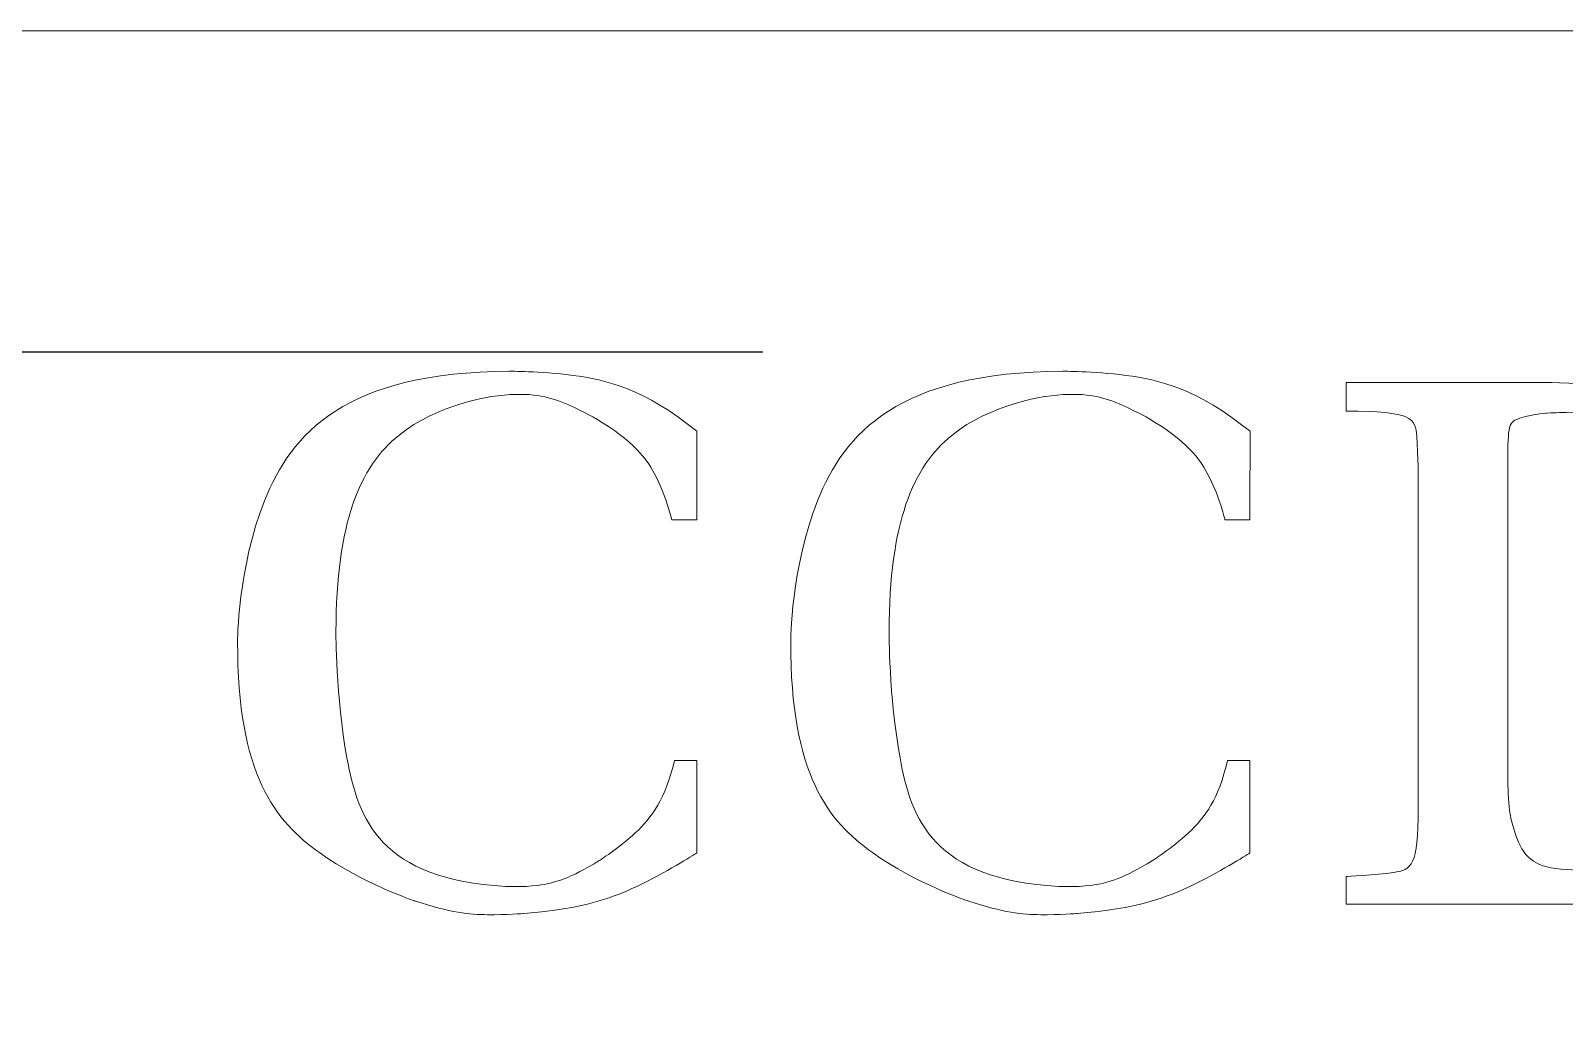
# Model space of a CAD drawing. Header units: millimetres. Extents: x 14385 to 129787, y 107826 to 186798.
# Drawn here: x 87366.34 to 87390.63, y 139112.68 to 139128.37 of the extents above; entities that cross this region are included whole.
import ezdxf

# ---------------------------------------------------------------- set-up
doc = ezdxf.new("R2010")
doc.units = ezdxf.units.MM
doc.header["$LTSCALE"] = 1000
doc.layers.add('TK', color=1, linetype='Continuous')

# ---------------------------------------------------------------- blocks, each defined once
blk = doc.blocks.new('fdas')
at = {"layer": 'TK', "lineweight": 5}
blk.add_lwpolyline([(1210.395, 1493.684), (1309.462, 1493.684), (1309.462, 1559.335), (1210.395, 1559.335), (1210.395, 1493.684)], close=True, dxfattribs=at)
for points, knots in [([(1243.999, 1526.604), (1243.999, 1526.604), (1243.999, 1522.46), (1243.999, 1522.46), (1243.999, 1522.46), (1241.633, 1520.949), (1238.911, 1519.948), (1236.248, 1519.746), (1236.248, 1519.746), (1234.619, 1519.623), (1232.975, 1519.776), (1231.344, 1520.314), (1231.344, 1520.314), (1226.787, 1521.817), (1223.404, 1525.948), (1223.406, 1531.928), (1223.406, 1531.928), (1223.408, 1538.527), (1228.233, 1544.028), (1235.606, 1544.063), (1235.606, 1544.063), (1238.247, 1544.076), (1241.628, 1543.287), (1244.003, 1541.369), (1244.003, 1541.369), (1244.003, 1541.369), (1244, 1537.405), (1244, 1537.405), (1244, 1537.405), (1244, 1537.405), (1242.879, 1537.405), (1242.879, 1537.405), (1242.879, 1537.405), (1242.398, 1539.36), (1241.132, 1540.959), (1239.466, 1541.938), (1239.466, 1541.938), (1237.985, 1542.809), (1236.361, 1543.143), (1234.814, 1542.932), (1234.814, 1542.932), (1229.939, 1542.266), (1227.834, 1537.287), (1227.817, 1532.382), (1227.817, 1532.382), (1227.797, 1526.612), (1229.826, 1521.274), (1235.422, 1520.958), (1235.422, 1520.958), (1236.868, 1520.876), (1238.344, 1521.324), (1239.624, 1522.12), (1239.624, 1522.12), (1241.366, 1523.203), (1242.603, 1524.901), (1242.991, 1526.604), (1242.991, 1526.604), (1242.991, 1526.604), (1243.999, 1526.604), (1243.999, 1526.604)], [0, 0, 0, 0, 0.066667, 0.066667, 0.066667, 0.1, 0.133333, 0.133333, 0.133333, 0.166667, 0.2, 0.2, 0.2, 0.233333, 0.266667, 0.266667, 0.266667, 0.3, 0.333333, 0.333333, 0.333333, 0.366667, 0.4, 0.4, 0.4, 0.433333, 0.466667, 0.466667, 0.466667, 0.5, 0.533333, 0.533333, 0.533333, 0.566667, 0.6, 0.6, 0.6, 0.633333, 0.666667, 0.666667, 0.666667, 0.7, 0.733333, 0.733333, 0.733333, 0.766667, 0.8, 0.8, 0.8, 0.833333, 0.866667, 0.866667, 0.866667, 0.9, 0.933333, 0.933333, 0.933333, 0.966667, 1, 1, 1, 1]), ([(1268.8, 1526.604), (1268.8, 1526.604), (1268.8, 1522.46), (1268.8, 1522.46), (1268.8, 1522.46), (1266.433, 1520.949), (1263.712, 1519.948), (1261.049, 1519.746), (1261.049, 1519.746), (1259.42, 1519.623), (1257.776, 1519.776), (1256.144, 1520.314), (1256.144, 1520.314), (1251.588, 1521.817), (1248.205, 1525.948), (1248.207, 1531.928), (1248.207, 1531.928), (1248.208, 1538.527), (1253.033, 1544.028), (1260.406, 1544.063), (1260.406, 1544.063), (1263.048, 1544.076), (1266.429, 1543.287), (1268.804, 1541.369), (1268.804, 1541.369), (1268.804, 1541.369), (1268.8, 1537.405), (1268.8, 1537.405), (1268.8, 1537.405), (1268.8, 1537.405), (1267.68, 1537.405), (1267.68, 1537.405), (1267.68, 1537.405), (1267.199, 1539.36), (1265.933, 1540.959), (1264.267, 1541.938), (1264.267, 1541.938), (1262.785, 1542.809), (1261.161, 1543.143), (1259.614, 1542.932), (1259.614, 1542.932), (1254.74, 1542.266), (1252.634, 1537.287), (1252.618, 1532.382), (1252.618, 1532.382), (1252.598, 1526.612), (1254.626, 1521.274), (1260.222, 1520.958), (1260.222, 1520.958), (1261.669, 1520.876), (1263.145, 1521.324), (1264.425, 1522.12), (1264.425, 1522.12), (1266.166, 1523.203), (1267.403, 1524.901), (1267.792, 1526.604), (1267.792, 1526.604), (1267.792, 1526.604), (1268.8, 1526.604), (1268.8, 1526.604)], [0, 0, 0, 0, 0.066667, 0.066667, 0.066667, 0.1, 0.133333, 0.133333, 0.133333, 0.166667, 0.2, 0.2, 0.2, 0.233333, 0.266667, 0.266667, 0.266667, 0.3, 0.333333, 0.333333, 0.333333, 0.366667, 0.4, 0.4, 0.4, 0.433333, 0.466667, 0.466667, 0.466667, 0.5, 0.533333, 0.533333, 0.533333, 0.566667, 0.6, 0.6, 0.6, 0.633333, 0.666667, 0.666667, 0.666667, 0.7, 0.733333, 0.733333, 0.733333, 0.766667, 0.8, 0.8, 0.8, 0.833333, 0.866667, 0.866667, 0.866667, 0.9, 0.933333, 0.933333, 0.933333, 0.966667, 1, 1, 1, 1]), ([(1273.116, 1520.162), (1273.116, 1520.162), (1273.116, 1521.407), (1273.116, 1521.407), (1273.116, 1521.407), (1275.752, 1521.532), (1276.344, 1521.869), (1276.344, 1524.463), (1276.344, 1524.463), (1276.344, 1524.463), (1276.344, 1539.028), (1276.344, 1539.028), (1276.344, 1539.028), (1276.344, 1541.626), (1276.096, 1542.277), (1273.116, 1542.271), (1273.116, 1542.271), (1273.116, 1542.271), (1273.116, 1543.562), (1273.116, 1543.562), (1273.116, 1543.562), (1273.116, 1543.562), (1281.67, 1543.562), (1281.67, 1543.562), (1281.67, 1543.562), (1289.462, 1543.562), (1296.437, 1541.393), (1296.45, 1531.872), (1296.45, 1531.872), (1296.461, 1523.644), (1290.647, 1520.162), (1283.367, 1520.162), (1283.367, 1520.162), (1283.367, 1520.162), (1273.116, 1520.162), (1273.116, 1520.162)], [0, 0, 0, 0, 0.111111, 0.111111, 0.111111, 0.166667, 0.222222, 0.222222, 0.222222, 0.277778, 0.333333, 0.333333, 0.333333, 0.388889, 0.444444, 0.444444, 0.444444, 0.5, 0.555556, 0.555556, 0.555556, 0.611111, 0.666667, 0.666667, 0.666667, 0.722222, 0.777778, 0.777778, 0.777778, 0.833333, 0.888889, 0.888889, 0.888889, 0.944444, 1, 1, 1, 1]), ([(1280.367, 1525.709), (1280.367, 1525.141), (1280.401, 1524.64), (1280.468, 1524.205), (1280.468, 1524.205), (1280.835, 1521.842), (1282.566, 1521.678), (1284.498, 1521.678), (1284.498, 1521.678), (1290, 1521.678), (1291.67, 1526.863), (1291.67, 1531.862), (1291.67, 1531.862), (1291.67, 1537.955), (1288.888, 1542.207), (1282.978, 1542.207), (1282.978, 1542.207), (1282.661, 1542.207), (1282.369, 1542.202), (1282.102, 1542.181), (1282.102, 1542.181), (1280.281, 1542.038), (1280.367, 1541.361), (1280.367, 1539.252), (1280.367, 1539.252), (1280.367, 1539.252), (1280.367, 1525.709), (1280.367, 1525.709)], [0, 0, 0, 0, 0.142857, 0.142857, 0.142857, 0.214286, 0.285714, 0.285714, 0.285714, 0.357143, 0.428571, 0.428571, 0.428571, 0.5, 0.571429, 0.571429, 0.571429, 0.642857, 0.714286, 0.714286, 0.714286, 0.785714, 0.857143, 0.857143, 0.857143, 0.928571, 1, 1, 1, 1])]:
    blk.add_open_spline(points, degree=3, knots=knots, dxfattribs=at)
blk = doc.blocks.new('FSAFDSAFSAD')
at = {"layer": 'TK'}
blk.add_blockref('fdas', (-1539.018, 92.212), dxfattribs=at)

msp = doc.modelspace()

# ---------------------------------------------------------------- linework, layer by layer
at = {"layer": 'TK'}
msp.add_line((87377.938, 139123.273), (87006.434, 139123.273), dxfattribs=at)

# ---------------------------------------------------------------- block references
at = {"layer": 'TK', "xscale": 0.3532380151445977, "yscale": 0.3532380151445977, "zscale": 0.3532380151445977}
msp.add_blockref('FSAFDSAFSAD', (87481.102, 138544.979), dxfattribs=at)

doc.saveas('drawing.dxf')
